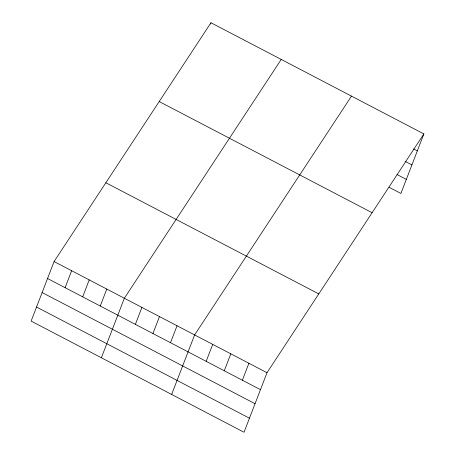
<?xml version="1.0" encoding="UTF-8"?>
<svg xmlns="http://www.w3.org/2000/svg" width="455" height="455" viewBox="0 0 455 455"><rect width="100%" height="100%" fill="white"/><g stroke="black" fill="none" stroke-linecap="round" stroke-linejoin="round"><path stroke-width="0.68" d="M54.088 261.557L31.122 321.082L244.034 432.25L267.005 372.719L423.878 133.918L210.966 22.75L54.088 261.557L267.005 372.719M65.116 287.679L71.657 270.725M82.679 296.848L89.22 279.899M100.248 306.022L106.788 289.067M210.46 24.052L210.966 22.75M101.38 357.766L124.351 298.241L281.23 59.434M135.374 324.364L141.915 307.409M152.943 333.532L159.483 316.583M170.506 342.706L177.046 325.752M171.643 394.451L194.615 334.925L351.488 96.119M206.172 361.327L212.713 344.372M224.269 370.774L230.81 353.825M242.367 380.221L248.908 363.272M423.878 133.918L400.912 193.443L389.053 187.255M413.595 148.91L417.337 150.867M405.052 161.332L411.917 164.92M396.97 174.51L406.332 179.395M159.199 101.556L372.11 212.724M105.861 182.751L318.773 293.913M47.547 278.505L260.465 389.673M42.127 292.554L255.045 403.721M36.542 307.034L249.454 418.202"/></g></svg>
